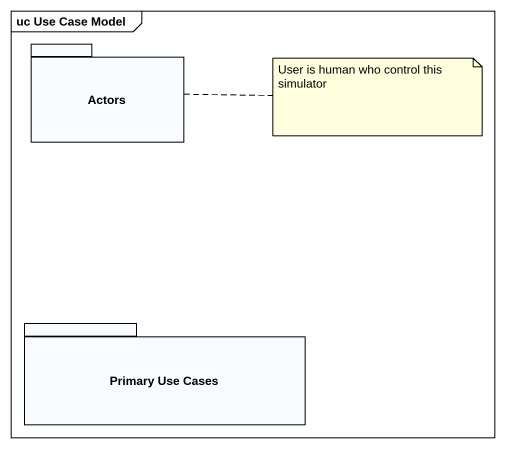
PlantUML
@startuml
mainframe uc Use Case Model
package Actors {
}
package "Primary Use Cases" as Primary_Use_Cases {
}
note right of Actors : User is human who control this simulator
@enduml
